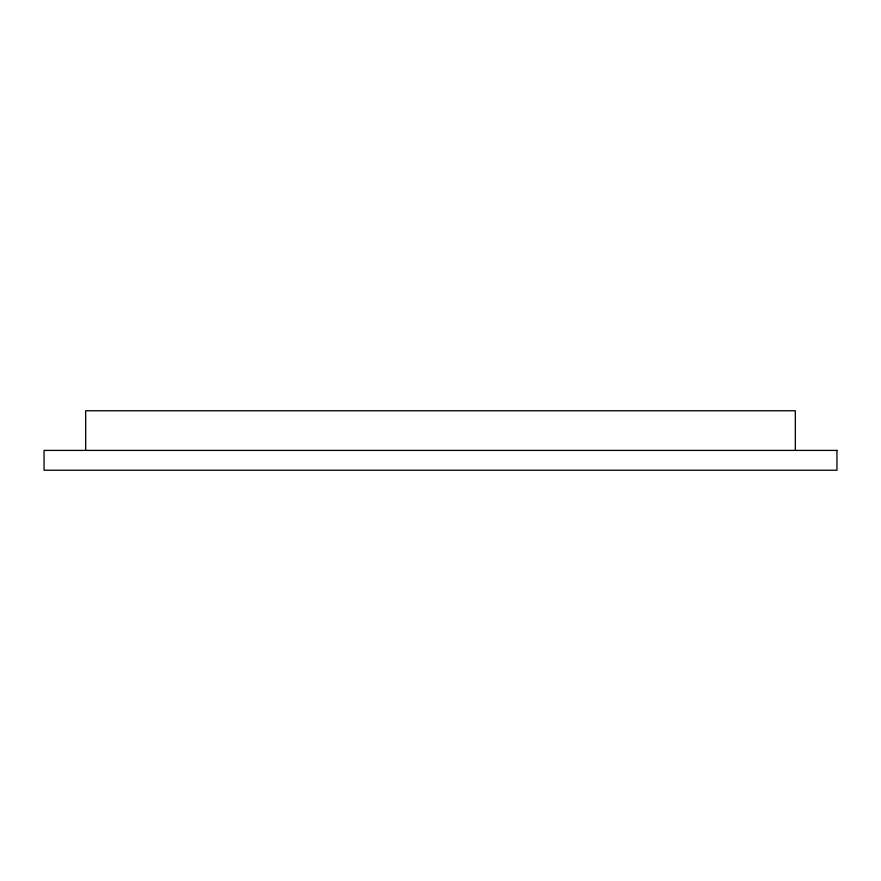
<?xml version="1.0" encoding="UTF-8"?>
<svg xmlns="http://www.w3.org/2000/svg" width="881" height="881" viewBox="0 0 881 881"><rect width="100%" height="100%" fill="white"/><g stroke="black" fill="none" stroke-linecap="round" stroke-linejoin="round"><path stroke-width="1.32" d="M795.323 450.411L795.323 410.766L85.677 410.766L85.677 450.411M836.95 450.411L44.05 450.411L44.05 470.234L836.95 470.234L836.95 450.411"/></g></svg>
